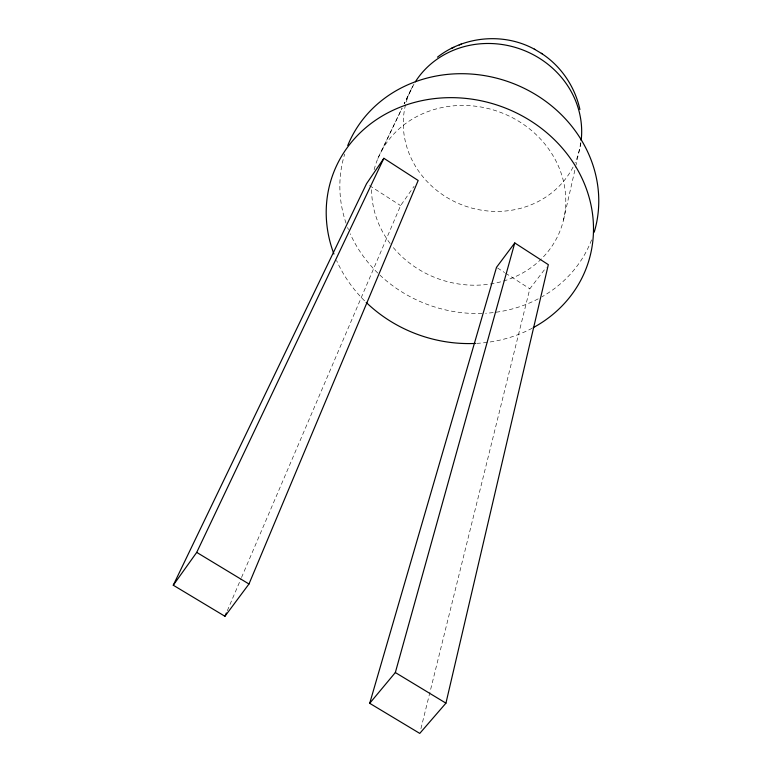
<?xml version="1.0" encoding="UTF-8"?>
<svg xmlns="http://www.w3.org/2000/svg" width="772" height="772" viewBox="0 0 772 772"><rect width="100%" height="100%" fill="white"/><g stroke="black" fill="none" stroke-linecap="round" stroke-linejoin="round"><path stroke-width="0.58" stroke-dasharray="3.86 2.9" d="M580.862 142.685L576.018 165.102M563.473 220.126L575.758 166.269M420.914 728.72L529.833 288.796L546.2 267.45M227.306 610.748L241.038 578.643M241.511 577.533L400.61 205.603L414.12 186.274M377.855 158.549L402.087 108.138M410.858 89.899L404.152 103.844L414.024 83.994M381.436 151.071L402.077 108.138M369.556 185.618L400.61 205.603M497.515 267.99L504.589 272.535M505.592 273.192L529.833 288.796M591.584 239.88A130.748 118.512 19.3 0 1 542.079 296.728M538.219 298.841A130.748 118.512 19.3 0 1 485.588 313.268M482.075 313.432A130.748 118.512 19.3 0 1 350.198 233.742M348.413 229.583A130.748 118.512 19.3 0 1 347.593 227.479M346.049 223.214A130.748 118.512 19.3 0 1 344.698 154.082M532.169 328.225A135.071 121.397 19.3 0 1 476.613 343.366M364.587 300.839A135.071 121.397 19.3 0 1 336.582 260.482M580.862 142.83A89.909 83.212 19.3 0 1 575.024 162.998M573.085 167.032A89.909 83.212 19.3 0 1 451.967 200.324A89.909 83.212 19.3 0 1 414.207 83.656M374.14 169.715A98.034 88.838 19.3 0 1 510.91 116.929A98.034 88.838 19.3 0 1 544.665 255.503A98.034 88.838 19.3 0 1 392.996 247.165M390.159 243.556A98.034 88.838 19.3 0 1 371.679 187.249"/><path stroke-width="1.16" d="M445.936 703.157L548.332 264.661L514.77 242.948L496.502 267.334L369.701 703.311L419.756 733.4L445.936 703.157L395.341 672.547L514.77 242.948M248.98 583.999L418.173 180.484L383.867 158.299L366.555 183.678L173.266 585.215L224.941 616.278L248.98 583.999L196.725 552.385L383.867 158.299M224.941 616.278L226.36 612.958M173.266 585.215L196.725 552.385M369.701 703.311L395.341 672.547M437.463 57.167C464.744 35.811 504.492 32.598 534.803 49.408M451.485 48.346L453.82 47.343M459.205 44.988L461.309 44.081M541.317 53.316C560.983 65.929 574.986 86.734 579.907 109.518M534.311 49.128L542.089 53.77M347.747 145.522A130.748 118.512 19.3 0 1 508.661 81.822A130.748 118.512 19.3 0 1 594.208 232.198M333.938 254.036A135.071 121.397 19.3 0 1 405.175 105.31A135.071 121.397 19.3 0 1 577.07 168.856A135.071 121.397 19.3 0 1 533.163 327.695M475.504 343.424A135.071 121.397 19.3 0 1 366.179 302.392M415.336 81.822A89.909 83.212 19.3 0 1 520.318 49.032A89.909 83.212 19.3 0 1 581.152 140.581"/></g></svg>
